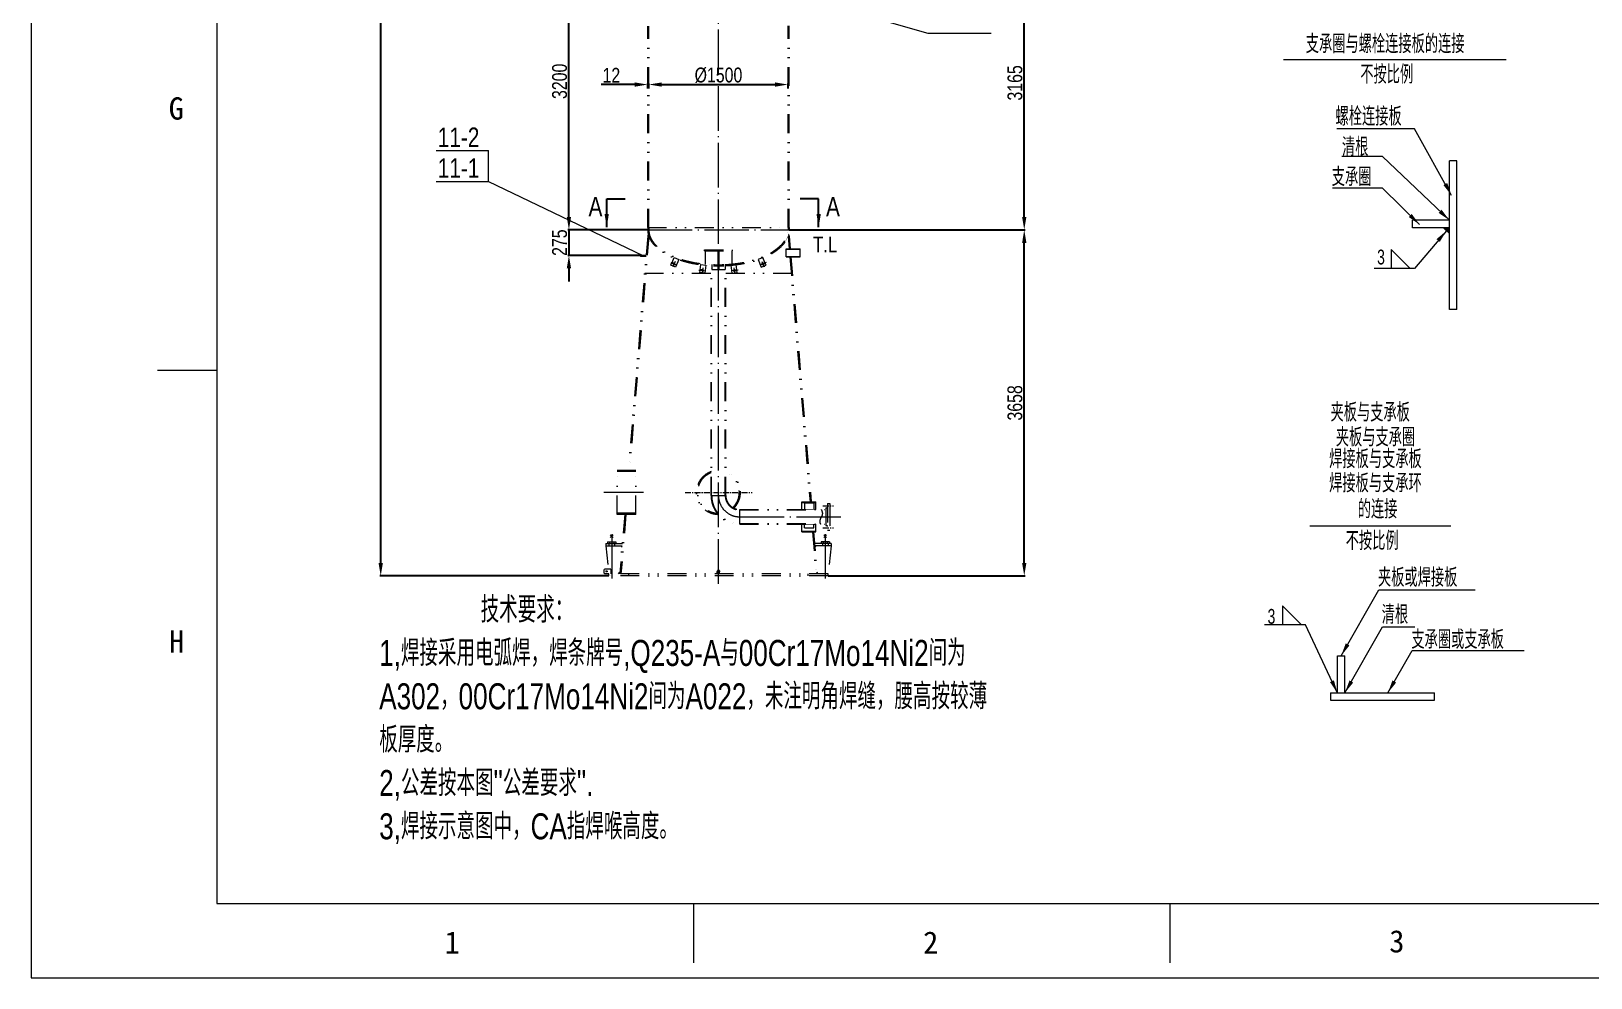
# Model space of a CAD drawing. Header units: millimetres. Extents: x 8160 to 405605, y -30951 to 80400.
# Drawn here: x 85807 to 94207, y 764 to 5862 of the extents above; entities that cross this region are included whole.
import ezdxf

# ---------------------------------------------------------------- set-up
doc = ezdxf.new("R2010")
doc.units = ezdxf.units.MM
for name, pattern in [('ACAD_ISO04W100', [30.5, 24, -3, 0.5, -3]), ('CENTER', [50.8, 31.75, -6.35, 6.35, -6.35]), ('DIVIDE', [31.75, 12.7, -6.35, 0, -6.35, 0, -6.35])]:
    doc.linetypes.add(name, pattern=pattern)
doc.layers.get('0').update_dxf_attribs({"lineweight": 13})
doc.layers.get('Defpoints').update_dxf_attribs({"lineweight": 13})
for name, color, linetype, lineweight in [('bh', 7, 'Continuous', 13), ('CENTER', 1, 'CENTER', 13), ('DIM', 7, 'Continuous', 13), ('DIVIDE', 3, 'DIVIDE', 13), ('PROFILE', 4, 'Continuous', 15), ('SEE', 2, 'Continuous', 13)]:
    doc.layers.add(name, color=color, linetype=linetype, lineweight=lineweight)
doc.styles.add('HZ', font='txt.shx', dxfattribs={"width": 0.75, "bigfont": 'tcc_hzdx.shx'})
doc.styles.add('HZDX', font='tcc_simp.shx', dxfattribs={"width": 0.8, "height": 80, "bigfont": 'hzdx.shx'})
doc.styles.add('TCC', font='tcc_simp.shx', dxfattribs={"width": 0.75, "bigfont": 'tcc_hzdx.shx'})
doc.styles.add('图签', font='SimSun.ttf', dxfattribs={"height": 3})
doc.dimstyles.new('uni', dxfattribs={"dimtxt": 90, "dimasz": 70, "dimexe": 5, "dimexo": 0.625, "dimgap": 10, "dimtad": 1, "dimdec": 0, "dimdsep": 46, "dimtxsty": 'HZDX', "dimcen": 2.5, "dimadec": 0, "dimazin": 0, "dimtfac": 1, "dimtdec": 0, "dimtmove": 0, "dimatfit": 3, "dimfxl": 0, "dimarcsym": 0})

# ---------------------------------------------------------------- blocks, each defined once
blk = doc.blocks.new('*D582')
at = {"layer": 'Defpoints', "color": 0}
for p in [(89133.4, 5552.3), (89883.4, 5574.3), (89883.4, 5552.3)]:
    blk.add_point(p, dxfattribs=at)
at = {"layer": 'DIM', "color": 0, "lineweight": -2}
for p, q in [((89133.4, 5552.9), (89133.4, 5579.3)), ((89203.4, 5574.3), (89813.4, 5574.3)), ((89883.4, 5552.9), (89883.4, 5579.3))]:
    blk.add_line(p, q, dxfattribs=at)
at = {"layer": 'DIM', "color": 0}
for points in [[(89203.4, 5585.9), (89203.4, 5562.6), (89133.4, 5574.3)], [(89813.4, 5585.9), (89813.4, 5562.6), (89883.4, 5574.3)]]:
    blk.add_solid(points, dxfattribs=at)
at = {"layer": 'DIM', "color": 0, "insert": (89508.4, 5624.3), "char_height": 80, "attachment_point": 5, "style": 'HZDX'}
blk.add_mtext('%%C1500', dxfattribs=at)
blk = doc.blocks.new('*D583')
at = {"layer": 'Defpoints', "color": 0}
for p in [(89127.4, 5574.3), (89127.4, 5552.3), (89133.4, 5552.3)]:
    blk.add_point(p, dxfattribs=at)
at = {"layer": 'DIM', "color": 0, "lineweight": -2}
for p, q in [((89057.4, 5574.3), (88876, 5574.3)), ((89127.4, 5552.9), (89127.4, 5579.3)), ((89133.4, 5574.3), (89127.4, 5574.3)), ((89133.4, 5552.9), (89133.4, 5579.3)), ((89203.4, 5574.3), (89273.4, 5574.3))]:
    blk.add_line(p, q, dxfattribs=at)
at = {"layer": 'DIM', "color": 0}
for points in [[(89057.4, 5585.9), (89057.4, 5562.6), (89127.4, 5574.3)], [(89203.4, 5585.9), (89203.4, 5562.6), (89133.4, 5574.3)]]:
    blk.add_solid(points, dxfattribs=at)
at = {"layer": 'DIM', "color": 0, "insert": (88931.7, 5624.3), "char_height": 80, "attachment_point": 5, "style": 'HZDX'}
blk.add_mtext('12', dxfattribs=at)
blk = doc.blocks.new('*D599')
at = {"layer": 'Defpoints', "color": 0}
for p in [(89808.4, 6374.6), (91155.4, 6374.6), (89889.4, 4791.6)]:
    blk.add_point(p, dxfattribs=at)
at = {"layer": 'DIM', "color": 0, "lineweight": -2}
for p, q in [((89809.1, 6374.6), (91160.4, 6374.6)), ((91155.4, 4861.6), (91155.4, 6304.6)), ((89890.1, 4791.6), (91160.4, 4791.6))]:
    blk.add_line(p, q, dxfattribs=at)
at = {"layer": 'DIM', "color": 0}
for points in [[(91143.8, 6304.6), (91167.1, 6304.6), (91155.4, 6374.6)], [(91143.8, 4861.6), (91167.1, 4861.6), (91155.4, 4791.6)]]:
    blk.add_solid(points, dxfattribs=at)
at = {"layer": 'DIM', "color": 0, "insert": (91105.4, 5583.1), "char_height": 80, "attachment_point": 5, "rotation": 90, "style": 'HZDX'}
blk.add_mtext('3165', dxfattribs=at)
blk = doc.blocks.new('*D588')
at = {"layer": 'Defpoints', "color": 0}
for p in [(89127.4, 4791.6), (88703, 4654.1), (89085.9, 4654.1)]:
    blk.add_point(p, dxfattribs=at)
at = {"layer": 'DIM', "color": 0, "lineweight": -2}
for p, q in [((88703, 4861.6), (88703, 4931.6)), ((89126.8, 4791.6), (88698, 4791.6)), ((88703, 4791.6), (88703, 4654.1)), ((89085.3, 4654.1), (88698, 4654.1)), ((88703, 4584.1), (88703, 4514.1))]:
    blk.add_line(p, q, dxfattribs=at)
at = {"layer": 'DIM', "color": 0}
for points in [[(88691.3, 4861.6), (88714.7, 4861.6), (88703, 4791.6)], [(88691.3, 4584.1), (88714.7, 4584.1), (88703, 4654.1)]]:
    blk.add_solid(points, dxfattribs=at)
at = {"layer": 'DIM', "color": 0, "insert": (88653, 4722.9), "char_height": 80, "attachment_point": 5, "rotation": 90, "style": 'HZDX'}
blk.add_mtext('275', dxfattribs=at)
blk = doc.blocks.new('*D589')
at = {"layer": 'Defpoints', "color": 0}
for p in [(88703, 6391.6), (89094.9, 6391.6), (89127.4, 4791.6)]:
    blk.add_point(p, dxfattribs=at)
at = {"layer": 'DIM', "color": 0, "lineweight": -2}
for p, q in [((89094.3, 6391.6), (88698, 6391.6)), ((88703, 4861.6), (88703, 6321.6)), ((89126.8, 4791.6), (88698, 4791.6))]:
    blk.add_line(p, q, dxfattribs=at)
at = {"layer": 'DIM', "color": 0}
for points in [[(88691.3, 6321.6), (88714.7, 6321.6), (88703, 6391.6)], [(88691.3, 4861.6), (88714.7, 4861.6), (88703, 4791.6)]]:
    blk.add_solid(points, dxfattribs=at)
at = {"layer": 'DIM', "color": 0, "insert": (88653, 5591.6), "char_height": 80, "attachment_point": 5, "rotation": 90, "style": 'HZDX'}
blk.add_mtext('3200', dxfattribs=at)
blk = doc.blocks.new('*D619')
at = {"layer": 'Defpoints', "color": 0}
for p in [(87689.4, 22665.6), (89337.9, 22665.6), (88918.4, 2928.4)]:
    blk.add_point(p, dxfattribs=at)
at = {"layer": 'DIM', "color": 0, "lineweight": -2}
for p, q in [((89337.3, 22665.6), (87684.4, 22665.6)), ((87689.4, 2998.4), (87689.4, 22595.6)), ((88917.8, 2928.4), (87684.4, 2928.4))]:
    blk.add_line(p, q, dxfattribs=at)
at = {"layer": 'DIM', "color": 0}
for points in [[(87677.7, 22595.6), (87701, 22595.6), (87689.4, 22665.6)], [(87677.7, 2998.4), (87701, 2998.4), (87689.4, 2928.4)]]:
    blk.add_solid(points, dxfattribs=at)
at = {"layer": 'DIM', "color": 0, "insert": (87639.4, 12797), "char_height": 80, "attachment_point": 5, "rotation": 90, "style": 'HZDX'}
blk.add_mtext('~39403', dxfattribs=at)
blk = doc.blocks.new('*D809')
at = {"layer": 'Defpoints', "color": 0}
for p in [(89889.4, 4791.6), (91155.4, 4791.6), (90098.4, 2928.4)]:
    blk.add_point(p, dxfattribs=at)
at = {"layer": 'DIM', "color": 0, "lineweight": -2}
for p, q in [((89890.1, 4791.6), (91160.4, 4791.6)), ((91155.4, 2998.4), (91155.4, 4721.6)), ((90099.1, 2928.4), (91160.4, 2928.4))]:
    blk.add_line(p, q, dxfattribs=at)
at = {"layer": 'DIM', "color": 0}
for points in [[(91143.8, 4721.6), (91167.1, 4721.6), (91155.4, 4791.6)], [(91143.8, 2998.4), (91167.1, 2998.4), (91155.4, 2928.4)]]:
    blk.add_solid(points, dxfattribs=at)
at = {"layer": 'DIM', "color": 0, "insert": (91105.4, 3860), "char_height": 80, "attachment_point": 5, "rotation": 90, "style": 'HZDX'}
blk.add_mtext('3658', dxfattribs=at)
blk = doc.blocks.new('bconn-2')
at = {"layer": 'bh'}
blk.add_hatch(color=256, dxfattribs=at).paths.add_polyline_path([(97291, 8456.8), (97259, 8488.8), (97291, 8488.8)])
blk.add_line((97259, 8488.8), (97291, 8456.8), dxfattribs=at)
at = {"layer": 'DIM'}
for p, q in [((96396.2, 9394.9), (97595.5, 9394.9)), ((96977.1, 8372.2), (97079.9, 8269.4)), ((96977.1, 8372.2), (96977.1, 8269.4))]:
    blk.add_line(p, q, dxfattribs=at)
at = {"layer": 'PROFILE'}
for p, q in [((97291, 8048.8), (97291, 8848.8)), ((97331, 8848.8), (97291, 8848.8)), ((97331, 8048.8), (97331, 8848.8)), ((97091, 8488.8), (97091, 8528.8)), ((97291, 8528.8), (97091, 8528.8)), ((97291, 8488.8), (97091, 8488.8)), ((97331, 8048.8), (97291, 8048.8))]:
    blk.add_line(p, q, dxfattribs=at)
at = {"layer": 'DIM'}
for s, height, style, width, p in [('支承圈与螺栓连接板的连接', 100, 'HZ', 0.75, (96516.8, 9428.5)), ('不按比例', 100, 'HZ', 0.75, (96810.5, 9264.4)), ('螺栓连接板', 100, 'HZ', 0.75, (96677.2, 9038.3)), ('清根', 100, 'HZ', 0.75, (96711.9, 8873.5)), ('支承圈', 100, 'HZ', 0.75, (96656.8, 8712.7)), ('3', 80, 'HZDX', 0.7, (96901.3, 8290.9))]:
    blk.add_text(s, height=height, dxfattribs=dict(at, style=style, width=width)).set_placement(p)
at = {"layer": 'bh'}
for points in [[(97302.4, 8662.7), (97103.4, 9022), (96683.4, 9022)], [(97291, 8528.8), (96930.3, 8871.4), (96710.6, 8871.4)], [(97129.3, 8505.6), (96930.3, 8701.9), (96661.1, 8701.9)]]:
    blk.add_leader(points, dimstyle='uni', override={"dimgap": 10, "dimtad": 0}, dxfattribs=at)
at = {"layer": 'DIM'}
blk.add_leader([(97275, 8472.8), (97102.1, 8269.4), (96885.9, 8269.4)], dimstyle='uni', override={"dimgap": 10, "dimtad": 0}, dxfattribs=at)
blk = doc.blocks.new('bconn-4')
at = {"layer": 'DIM'}
for p, q in [((99022.4, 9718), (99781.6, 9718)), ((98874.3, 9287.5), (98977, 9184.7)), ((98874.3, 9287.5), (98874.3, 9184.7))]:
    blk.add_line(p, q, dxfattribs=at)
at = {"layer": 'PROFILE'}
for p, q in [((99170.9, 9018.9), (99210.9, 9018.9)), ((99170.9, 8818.9), (99170.9, 9018.9)), ((99210.9, 8818.9), (99210.9, 9018.9)), ((99133.5, 8818.9), (99694.3, 8818.9)), ((99133.5, 8818.9), (99133.5, 8778.9)), ((99133.5, 8778.9), (99694.3, 8778.9)), ((99694.3, 8778.9), (99694.3, 8818.9))]:
    blk.add_line(p, q, dxfattribs=at)
at = {"layer": 'DIM'}
for s, height, style, width, p in [('夹板与支承板', 100, 'HZ', 0.75, (99133.5, 10279.1)), ('夹板与支承圈', 100, 'HZ', 0.75, (99161.9, 10145.2)), ('焊接板与支承板', 100, 'HZ', 0.75, (99126, 10028.1)), ('焊接板与支承环', 100, 'HZ', 0.75, (99126, 9898)), ('的连接', 100, 'HZ', 0.75, (99280.1, 9757.4)), ('不按比例', 100, 'HZ', 0.75, (99215.3, 9587.5)), ('夹板或焊接板', 100, 'HZ', 0.75, (99389.2, 9390)), ('3', 80, 'HZDX', 0.7, (98794.5, 9190.6)), ('清根', 100, 'HZ', 0.75, (99409.2, 9190)), ('支承圈或支承板', 100, 'HZ', 0.75, (99568.8, 9055.8))]:
    blk.add_text(s, height=height, dxfattribs=dict(at, style=style, width=width)).set_placement(p)
at = {"layer": 'bh'}
for points in [[(99190.9, 9018.9), (99393.6, 9373.7), (99912.6, 9373.7)], [(99210.9, 8818.9), (99413.6, 9173.7), (99588.3, 9173.7)], [(99442.4, 8818.9), (99572.5, 9046.7), (100177, 9046.7)]]:
    blk.add_leader(points, dimstyle='uni', override={"dimgap": 10, "dimtad": 0}, dxfattribs=at)
at = {"layer": 'DIM'}
blk.add_leader([(99170.9, 8817.9), (98999.3, 9184.7), (98777.6, 9184.7)], dimstyle='uni', override={"dimgap": 10, "dimtad": 0}, dxfattribs=at)

msp = doc.modelspace()

# ---------------------------------------------------------------- hatches: boundary and pattern name
at = {"layer": 'bh'}
h = msp.add_hatch(color=7, dxfattribs=at)
edge = h.paths.add_edge_path()
edge.add_line((89127.5, 4757.9), (89133.4, 4757.4))
edge.add_ellipse((89508.4, 4791.6), major_axis=(381, 0), ratio=0.507874, start_angle=187.7244, end_angle=190.18175, ccw=False)
edge.add_ellipse((89508.4, 4791.6), major_axis=(381, 0), ratio=0.507874, start_angle=180, end_angle=187.7244)
edge.add_arc((89136.2, 4758.7), 8.75, 127.12476, 184.78879)
at = {"layer": 'DIVIDE', "ltscale": 8}
h = msp.add_hatch(color=7, dxfattribs=at)
edge = h.paths.add_edge_path()
edge.add_ellipse((89508.4, 4791.6), major_axis=(381, 0), ratio=0.507874, start_angle=349.81825, end_angle=352.2756, ccw=False)
edge.add_line((89883.4, 4757.4), (89889.4, 4757.9))
edge.add_arc((89880.7, 4758.7), 8.75, 355.21121, 412.87524)
h = msp.add_hatch(dxfattribs=at)
h.set_pattern_fill('ANSI31', scale=0.5, angle=45, style=0)
h.set_pattern_definition([(270, (88970.6238, 1691.3266), (-1.5875, -3e-16), [])])
h.paths.add_polyline_path([(90022.5, 3286.4), (89972.5, 3286.4), (89972.5, 3288.4), (90022.5, 3288.4)])
h = msp.add_hatch(dxfattribs=at)
h.set_pattern_fill('ANSI31', scale=0.5, angle=45, style=0)
h.set_pattern_definition([(90, (88970.6238, 4801.9518), (-1.5875, 3e-16), [])])
h.paths.add_polyline_path([(90022.5, 3206.9), (89972.5, 3206.9), (89972.5, 3204.9), (90022.5, 3204.9)])

# ---------------------------------------------------------------- linework, layer by layer
at = {"color": 7}
for p, q in [((85806.8, 24524.3), (85806.8, 764.3)), ((86806.8, 24124.3), (86806.8, 1164.3)), ((86806.8, 4034.3), (86486.8, 4034.3)), ((86806.8, 1164.3), (102206.8, 1164.3)), ((89373.2, 1164.3), (89373.2, 844.3)), ((91940, 1164.3), (91940, 844.3)), ((85806.8, 764.3), (102606.8, 764.3))]:
    msp.add_line(p, q, dxfattribs=at)
at = {"layer": 'bh', "color": 7}
msp.add_arc((89136.2, 4758.7), 8.75, 127.12476, 184.78879, dxfattribs=at)
at = {"layer": 'CENTER', "color": 7, "linetype": 'ACAD_ISO04W100', "ltscale": 10}
for p, q in [((89508.4, 2885.8), (89508.4, 13206.2)), ((89127.4, 4791.6), (89889.4, 4791.6)), ((89104.2, 3378.4), (88891.5, 3378.4)), ((89622.9, 3246.6), (90171.5, 3246.6)), ((88933.4, 3153.9), (88933.4, 2900.2)), ((90083.4, 3153.9), (90083.4, 2900.2))]:
    msp.add_line(p, q, dxfattribs=at)
at = {"layer": 'CENTER', "color": 7}
for p, q in [((89328.5, 3378.4), (89690.6, 3378.4)), ((90071.4, 3306.6), (90127.3, 3306.6)), ((90071.4, 3186.6), (90127.3, 3186.6))]:
    msp.add_line(p, q, dxfattribs=at)
at = {"layer": 'CENTER', "color": 7, "linetype": 'ACAD_ISO04W100', "ltscale": 10}
msp.add_arc((89622.9, 3361.1), 114.5, 180, 270, dxfattribs=at)
at = {"layer": 'DIVIDE', "color": 7, "ltscale": 8}
for p, q in [((89127.4, 4804.1), (89127.4, 5888.9)), ((89133.4, 4804.1), (89133.4, 5888.9)), ((89883.4, 4804.1), (89883.4, 5890.6)), ((89889.4, 4804.1), (89889.4, 5890.6)), ((89127.4, 4804.1), (89889.4, 4804.1)), ((89127.4, 4804.1), (89127.4, 4791.6)), ((89133.4, 4804.1), (89133.4, 4791.6)), ((89883.4, 4804.1), (89883.4, 4791.6)), ((89889.4, 4804.1), (89889.4, 4791.6)), ((89127.5, 4757.9), (89023.4, 3496.9)), ((89133.4, 4757.4), (89029.4, 3496.9)), ((89133.4, 4757.4), (89127.5, 4757.9)), ((89883.4, 4757.4), (89889.4, 4757.9)), ((89883.4, 4757.4), (89889, 4690.1)), ((89889.4, 4757.9), (89895, 4690.2)), ((89258.2, 4616.8), (89269.1, 4642.5)), ((89275.6, 4621.8), (89263.1, 4592.3)), ((89269.1, 4642.5), (89295, 4631.5)), ((89295, 4631.5), (89277.9, 4591.2)), ((89433.4, 4684.1), (89583.4, 4684.1)), ((89433.4, 4679.1), (89433.4, 4684.1)), ((89433.4, 4679.1), (89583.4, 4679.1)), ((89436.4, 4679.1), (89436.4, 4607.6)), ((89505.9, 4679.1), (89505.9, 4579.1)), ((89510.9, 4679.1), (89510.9, 4579.1)), ((89580.4, 4679.1), (89580.4, 4607.6)), ((89583.4, 4679.1), (89583.4, 4684.1)), ((89747.8, 4642.5), (89721.9, 4631.5)), ((89721.9, 4631.5), (89739, 4591.2)), ((89741.3, 4621.8), (89753.8, 4592.3)), ((89758.7, 4616.8), (89747.8, 4642.5)), ((89873.7, 4690.2), (89948.7, 4690.2)), ((89873.7, 4645.7), (89873.7, 4690.2)), ((89873.7, 4688.2), (89948.7, 4688.2)), ((89873.7, 4647.7), (89948.7, 4647.7)), ((89873.7, 4645.7), (89948.7, 4645.7)), ((89892.7, 4645.7), (90001.5, 3327.9)), ((89898.7, 4645.7), (90007.5, 3327.9)), ((89948.7, 4645.7), (89948.7, 4690.2)), ((89111, 4557.9), (89468.7, 4557.9)), ((89251.1, 4616.9), (89281.2, 4604.1)), ((89252, 4602.3), (89256.1, 4611.9)), ((89277.9, 4591.2), (89252, 4602.3)), ((89265.9, 4607.7), (89256.1, 4611.9)), ((89268, 4612.6), (89258.2, 4616.8)), ((89402.8, 4575.6), (89435.3, 4571.5)), ((89407.7, 4561.7), (89409, 4572.2)), ((89435.7, 4558.2), (89407.7, 4561.7)), ((89419.6, 4570.8), (89409, 4572.2)), ((89409.7, 4577.4), (89413.1, 4605.1)), ((89420.3, 4576.1), (89409.7, 4577.4)), ((89413.1, 4605.1), (89441.1, 4601.6)), ((89425.1, 4587), (89421.1, 4555.2)), ((89441.1, 4601.6), (89435.7, 4558.2)), ((89468.7, 3361.1), (89468.7, 4605.2)), ((89471.7, 3361.1), (89471.7, 4605)), ((89472.9, 4605), (89472.9, 4579.1)), ((89472.9, 4579.1), (89543.9, 4579.1)), ((89543.9, 4605), (89543.9, 4579.1)), ((89545.2, 3361.1), (89545.2, 4605)), ((89548.2, 3361.1), (89548.2, 4605.2)), ((89548.2, 4557.9), (89905.9, 4557.9)), ((89603.8, 4605.1), (89575.8, 4601.6)), ((89575.8, 4601.6), (89581.2, 4558.2)), ((89581.2, 4558.2), (89609.2, 4561.7)), ((89614.1, 4575.6), (89581.6, 4571.5)), ((89591.8, 4587), (89595.8, 4555.2)), ((89596.6, 4576.1), (89607.2, 4577.4)), ((89597.3, 4570.8), (89607.9, 4572.2)), ((89607.2, 4577.4), (89603.8, 4605.1)), ((89609.2, 4561.7), (89607.9, 4572.2)), ((89765.8, 4616.9), (89735.7, 4604.1)), ((89739, 4591.2), (89764.9, 4602.3)), ((89748.9, 4612.6), (89758.7, 4616.8)), ((89751, 4607.7), (89760.8, 4611.9)), ((89764.9, 4602.3), (89760.8, 4611.9)), ((89063.6, 3496.9), (88963.6, 3496.9)), ((88963.6, 3259.9), (88963.6, 3496.9)), ((89063.6, 3490.9), (88963.6, 3490.9)), ((89063.6, 3259.9), (89063.6, 3496.9)), ((89468.7, 3361.1), (89548.2, 3361.1)), ((89622.9, 3286.4), (90086.4, 3286.4)), ((89622.9, 3206.9), (89622.9, 3286.4)), ((89622.9, 3283.4), (90062.9, 3283.4)), ((89957.5, 3327.9), (90032.5, 3327.9)), ((89957.5, 3286.4), (89957.5, 3327.9)), ((89957.5, 3323.9), (90032.5, 3323.9)), ((89972.5, 3321.8), (89972.5, 3286.4)), ((89972.5, 3321.8), (90022.5, 3321.8)), ((90022.5, 3321.8), (90022.5, 3286.4)), ((90032.5, 3286.4), (90032.5, 3327.9)), ((90086.4, 3294.2), (90092.9, 3295)), ((90086.4, 3294.2), (90086.4, 3199.1)), ((90096.4, 3317.9), (90096.4, 3175.4)), ((90096.4, 3317.9), (90107.4, 3317.9)), ((90107.4, 3317.9), (90107.4, 3175.4)), ((90107.4, 3299.4), (90108.4, 3299.4)), ((90108.4, 3299.4), (90108.4, 3193.9)), ((89063.6, 3265.9), (88963.6, 3265.9)), ((89063.6, 3259.9), (88963.6, 3259.9)), ((89003.8, 3259.9), (88977.4, 2940.4)), ((89009.8, 3259.9), (88983.4, 2940.4)), ((89622.9, 3209.9), (90056.6, 3209.9)), ((89622.9, 3206.9), (90086.4, 3206.9)), ((89957.5, 3165.4), (89957.5, 3206.9)), ((89972.5, 3187.7), (89972.5, 3206.9)), ((90022.5, 3187.7), (90022.5, 3206.9)), ((90032.5, 3165.4), (90032.5, 3206.9)), ((90086.4, 3199.1), (90092.9, 3198.3)), ((90107.4, 3193.9), (90108.4, 3193.9)), ((88910.9, 3111.4), (88955.9, 3111.4)), ((88910.9, 3111.4), (88910.9, 3102.4)), ((88922.2, 3111.4), (88922.2, 3102.4)), ((88940.9, 3134.8), (88926, 3149.6)), ((88926, 3134.8), (88940.9, 3149.6)), ((88944.7, 3111.4), (88944.7, 3102.4)), ((88955.9, 3111.4), (88955.9, 3102.4)), ((89957.5, 3169.4), (90032.5, 3169.4)), ((89957.5, 3165.4), (90032.5, 3165.4)), ((89972.5, 3187.7), (90022.5, 3187.7)), ((90014.9, 3165.4), (90033.4, 2940.4)), ((90020.9, 3165.4), (90039.5, 2940.4)), ((90105.9, 3111.4), (90060.9, 3111.4)), ((90060.9, 3111.4), (90060.9, 3102.4)), ((90072.2, 3111.4), (90072.2, 3102.4)), ((90076, 3134.8), (90090.9, 3149.6)), ((90090.9, 3134.8), (90076, 3149.6)), ((90094.7, 3111.4), (90094.7, 3102.4)), ((90096.4, 3175.4), (90107.4, 3175.4)), ((90105.9, 3111.4), (90105.9, 3102.4)), ((88900.9, 3102.4), (88991, 3102.4)), ((88900.9, 3102.4), (88900.9, 3090.4)), ((88900.9, 3090.4), (88989.8, 3090.4)), ((88900.9, 3090.4), (88915.5, 2965.4)), ((88918.4, 3102.4), (88918.4, 3090.4)), ((88948.4, 3102.4), (88948.4, 3090.4)), ((88981.7, 3090.4), (88989.2, 3082.9)), ((90115.9, 3102.4), (90025.9, 3102.4)), ((90115.9, 3090.4), (90027.1, 3090.4)), ((90035.2, 3090.4), (90027.7, 3082.9)), ((90068.4, 3102.4), (90068.4, 3090.4)), ((90098.4, 3102.4), (90098.4, 3090.4)), ((90115.9, 3090.4), (90098.4, 2940.4)), ((90115.9, 3102.4), (90115.9, 3090.4)), ((88895.9, 2965.4), (88893.4, 2962.9)), ((88893.4, 2942.9), (88893.4, 2962.9)), ((88895.9, 2940.4), (88893.4, 2942.9)), ((88928.4, 2965.4), (88895.9, 2965.4)), ((88918.4, 2940.4), (88895.9, 2940.4)), ((88910.5, 2952.9), (88901.4, 2952.9)), ((88905.9, 2948.4), (88905.9, 2957.5)), ((88918.4, 2928.4), (88918.4, 2940.4)), ((90098.4, 2940.4), (88918.4, 2940.4)), ((88928.4, 2965.4), (88928.4, 2940.4)), ((88970.5, 2940.4), (88978, 2947.9)), ((89025.9, 2928.4), (89025.9, 2940.4)), ((89516.9, 2952.9), (89500, 2952.9)), ((89502.2, 2940.4), (89502.2, 2952.9)), ((89514.7, 2940.4), (89514.7, 2952.9)), ((89990.9, 2928.4), (89990.9, 2940.4)), ((90046.3, 2940.4), (90038.8, 2947.9)), ((90098.4, 2928.4), (90098.4, 2940.4)), ((90098.4, 2928.4), (88918.4, 2928.4))]:
    msp.add_line(p, q, dxfattribs=at)
msp.add_circle((88905.9, 2952.9), 3, dxfattribs=at)
for centre, radius, start, end in [((89880.7, 4758.7), 8.75, 355.21121, 52.87524), ((89270.1, 4608.8), 4.31, 194.8808, 119.08161), ((89423.3, 4573), 4.31, 210.76069, 134.9615), ((89593.6, 4573), 4.31, 45.0385, 329.23931), ((89746.8, 4608.8), 4.31, 60.91839, 345.1192), ((89508.4, 3378.4), 118.5, 109.59948, 269.07142), ((89508.4, 3378.4), 112.5, 110.69133, 266.41444), ((89508.4, 3378.4), 118.5, 314.22386, 70.40052), ((89508.4, 3378.4), 112.5, 313.22044, 69.30867), ((89622.9, 3361.1), 154.2, 180, 270), ((89622.9, 3361.1), 151.2, 180, 270), ((89622.9, 3361.1), 77.8, 180, 270), ((89622.9, 3361.1), 74.8, 180, 270), ((90092.4, 3298.9), 4, 277, 0), ((90092.4, 3194.4), 4, 0, 83), ((89508.4, 2952.9), 6.25, 0, 180)]:
    msp.add_arc(centre, radius, start, end, dxfattribs=at)
for major_axis, ratio, start_param, end_param in [((381, 0), 0.507874, 3.141593, 4.607868), ((375, 0), 0.5, 3.141593, 4.61758), ((375, 0), 0.5, 4.807198, 6.283185), ((381, 0), 0.507874, 4.81691, 6.283185), ((375, 0), 0.5, 4.643362, 4.788913), ((381, 0), 0.507874, 4.644451, 4.787706)]:
    msp.add_ellipse((89508.4, 4791.6), major_axis=major_axis, ratio=ratio, start_param=start_param, end_param=end_param, dxfattribs=at)
msp.add_open_spline([(90061.4, 3286.4), (90065.6, 3278.4), (90074.3, 3256.5), (90048.4, 3229), (90055.6, 3211.3), (90058.2, 3206.9)], degree=3, knots=[15.934437, 15.934437, 15.934437, 15.934437, 66.526631, 155.231523, 185.644049, 185.644049, 185.644049, 185.644049], dxfattribs=at)
at = {"layer": 'PROFILE', "color": 7}
for p, q in [((89085.9, 4654.1), (89085.9, 4651.1)), ((89115.9, 4654.1), (89085.9, 4654.1)), ((89118.7, 4651.1), (89085.9, 4651.1)), ((89088.4, 4651.1), (89088.4, 4648.1)), ((89118.4, 4648.1), (89088.4, 4648.1)), ((89115.9, 4654.1), (89115.9, 4651.1))]:
    msp.add_line(p, q, dxfattribs=at)
at = {"layer": 'SEE', "color": 7}
for p, q in [((90638.2, 5849.8), (89809.9, 6085.9)), ((90977.8, 5849.8), (90638.2, 5849.8)), ((87987.6, 5218.6), (88269.8, 5218.6)), ((88269.8, 5052.7), (88269.8, 5218.6)), ((87987.6, 5052.7), (88269.8, 5052.7)), ((88269.8, 5052.7), (89100.9, 4654.1))]:
    msp.add_line(p, q, dxfattribs=at)

# ---------------------------------------------------------------- block references
at = {"layer": 'DIM', "color": 7}
for name, p in [('bconn-2', (-3845.3, -3685.4)), ('bconn-4', (-6328.6, -6520))]:
    msp.add_blockref(name, p, dxfattribs=at)

# ---------------------------------------------------------------- texts
at = {"color": 7, "style": '图签'}
for s, p in [('G', (86547.4, 5385.5)), ('H', (86549.4, 2515.5)), ('1', (88033.3, 894.1)), ('2', (90610.8, 894.1)), ('3', (93121.4, 901))]:
    msp.add_text(s, height=120, dxfattribs=at).set_placement(p)
at = {"color": 7, "insert": (87681.2, 2816.9), "char_height": 140, "width": 3314.926, "attachment_point": 1, "style": 'TCC'}
msp.add_mtext('{\\Ftcc_simp,hzdx|c134;              技术要求：\\P1,焊接采用电弧焊，焊条牌号,Q235-A与00Cr17Mo14Ni2间为A302，00Cr17Mo14Ni2间为A022，未注明角焊缝，腰高按较薄板厚度。\\P2,公差按本图"公差要求".\\P3,焊接示意图中，CA指焊喉高度。}', dxfattribs=at)
at = {"layer": 'SEE', "color": 7, "style": 'HZDX', "width": 0.8}
for s, height, p in [('11-2', 104.92, (87996.1, 5238)), ('11-1', 104.92, (87996.1, 5072.1)), ('A', 104.9, (88808.5, 4864.3)), ('A', 104.9, (90087.7, 4864.3)), ('T.L', 83.94, (90018.2, 4670.7))]:
    msp.add_text(s, height=height, dxfattribs=at).set_placement(p)

# ---------------------------------------------------------------- dimensions: what is measured, and where the dimension line sits
at = {"layer": 'DIM', "color": 7}
for base, p1, p2, text, picture, middle in [((87689.4, 22665.6), (88918.4, 2928.4), (89337.9, 22665.6), '~39403', '*D619', (87639.4, 12797)), ((88703, 6391.6), (89127.4, 4791.6), (89094.9, 6391.6), '3200', '*D589', (88653, 5591.6)), ((91155.4, 6374.6), (89889.4, 4791.6), (89808.4, 6374.6), '3165', '*D599', (91105.4, 5583.1)), ((91155.4, 4791.6), (90098.4, 2928.4), (89889.4, 4791.6), '3658', '*D809', (91105.4, 3860))]:
    dim = msp.add_linear_dim(base=base, p1=p1, p2=p2, angle=90, text=text, dimstyle='uni', dxfattribs=at)
    dim.commit()
    dim.dimension.update_dxf_attribs({"geometry": picture, "text_midpoint": middle})
for base, p2, text, picture, middle in [((89127.4, 5574.3), (89127.4, 5552.3), '12', '*D583', (88931.7, 5624.3)), ((89883.4, 5574.3), (89883.4, 5552.3), '%%C1500', '*D582', (89508.4, 5624.3))]:
    dim = msp.add_linear_dim(base=base, p1=(89133.4, 5552.3), p2=p2, text=text, dimstyle='uni', dxfattribs=at)
    dim.commit()
    dim.dimension.update_dxf_attribs({"geometry": picture, "text_midpoint": middle})
dim = msp.add_linear_dim(base=(88703, 4654.1), p1=(89127.4, 4791.6), p2=(89085.9, 4654.1), angle=90, text='275', dimstyle='uni', dxfattribs=at)
dim.commit()
dim.dimension.update_dxf_attribs({"geometry": '*D588', "text_midpoint": (88703, 4722.9), "dimtype": 160})

# ---------------------------------------------------------------- leaders
at = {"layer": 'SEE', "color": 7}
for points in [[(88906.5, 4806.9), (88906.5, 4959.3), (89005.7, 4959.3)], [(90048.1, 4806.9), (90048.1, 4959.3), (89948.8, 4959.3)]]:
    msp.add_leader(points, dimstyle='uni', override={"dimgap": 10, "dimtad": 0}, dxfattribs=at)

doc.saveas('drawing.dxf')
